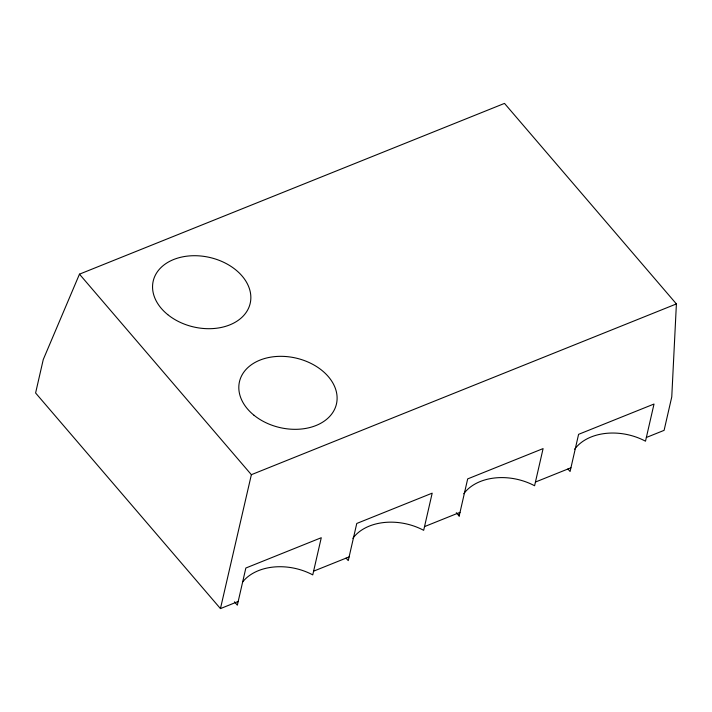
<?xml version="1.0" encoding="UTF-8"?>
<svg xmlns="http://www.w3.org/2000/svg" width="712" height="712" viewBox="0 0 712 712"><rect width="100%" height="100%" fill="white"/><g stroke="black" fill="none" stroke-linecap="round" stroke-linejoin="round"><path stroke-width="1.07" d="M238.191 601.471L220.444 608.6L35.6 392.988L43.263 359.542L79.468 274.165L504.497 103.4L676.4 303.926L671.763 396.904L664.1 430.351L646.354 437.48M220.444 608.6L251.372 474.69L79.468 274.165M456.285 512.702L459.169 516.058L467.677 478.9L543.096 448.596L534.587 485.753A51.362 36.828 12.9 0 0 463.761 493.763M251.372 474.69L676.4 303.926M313.609 571.166L349.103 556.909M424.521 526.604L460.014 512.346M535.442 482.042L570.935 467.784M567.918 468.977L570.081 471.495L578.589 434.338L654.017 404.033L645.499 441.191A51.362 36.828 12.9 0 0 574.673 449.201M346.094 558.101L348.248 560.62L356.765 523.462L432.184 493.158L423.676 530.315A51.362 36.828 12.9 0 0 352.849 538.325M234.453 601.827L237.336 605.182L245.845 568.025L321.272 537.72L312.755 574.878A51.362 36.828 12.9 0 0 242.516 582.122M459.169 516.058A51.362 36.828 12.9 0 1 458.804 514.162M254.015 415.265A49.76 35.671 12.9 0 0 335.717 406.552A49.76 35.671 12.9 0 0 274.165 356.676A49.76 35.671 12.9 0 0 254.015 415.265M167.756 314.642A49.76 35.671 12.9 0 0 249.458 305.929A49.76 35.671 12.9 0 0 187.897 256.053A49.76 35.671 12.9 0 0 167.756 314.642"/></g></svg>
